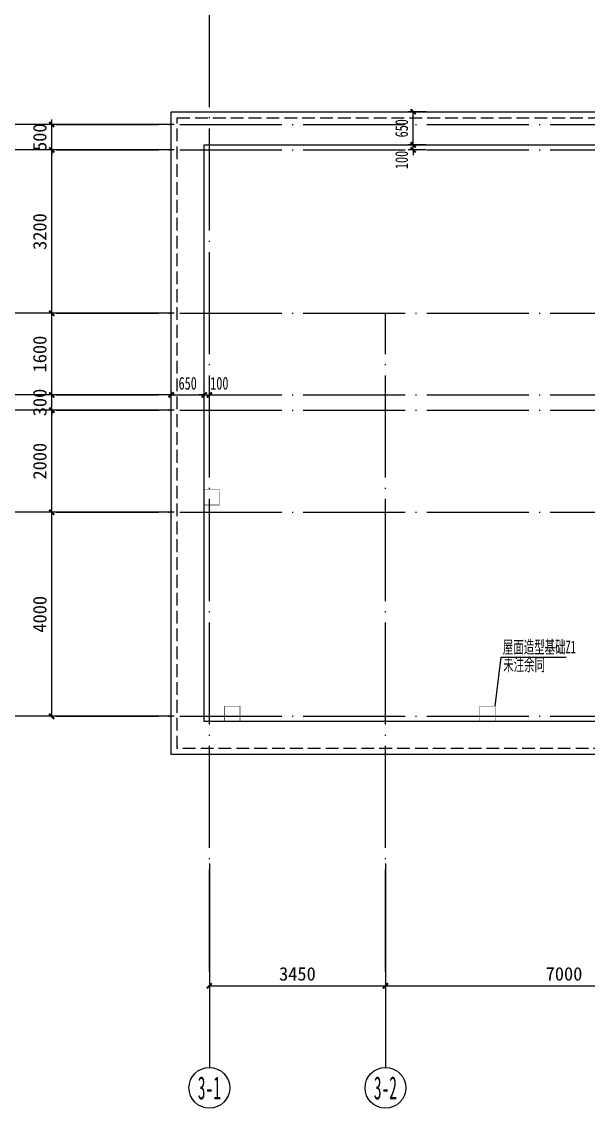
# Model space of a CAD drawing. Extents: x -3200781797 to -8106663, y 494714 to 1244925.
# Drawn here: x -8174377 to -8163275, y 1157588 to 1178883 of the extents above; entities that cross this region are included whole.
import ezdxf
from ezdxf.enums import TextEntityAlignment as Align

# ---------------------------------------------------------------- set-up
doc = ezdxf.new("R2010")
doc.units = 0
doc.header["$LTSCALE"] = 1000
doc.header["$MEASUREMENT"] = 0
for name, pattern in [('3#-轴线$0$DOTE', [2.42, 2, -0.2, 0.02, -0.2]), ('3#4#5#模板$0$DASH', [0.35, 0.25, -0.1]), ('DASH', [0.35, 0.25, -0.1])]:
    doc.linetypes.add(name, pattern=pattern)
doc.layers.get('Defpoints').update_dxf_attribs({"color": 30, "linetype": 'DASH'})
for name, color, linetype in [('3#-轴线$0$3#-轴号$0$A-ANNO-AXIS-CIRC', 3, 'Continuous'), ('3#-轴线$0$3#-轴号$0$A-ANNO-AXIS-TEXT', 7, 'Continuous'), ('3#-轴线$0$3#-轴号$0$A-ANNO-DIMS', 3, 'Continuous'), ('3#-轴线$0$A-ANNO-DOTE', 10, '3#-轴线$0$DOTE'), ('3#-轴线$0$AXIS_TEXT', 7, 'Continuous'), ('3#4#5#模板$0$S-ANNO-TEXT', 7, 'Continuous'), ('DIM', 3, 'Continuous'), ('S-WALL-COLU-TEXT', 2, 'Continuous')]:
    doc.layers.add(name, color=color, linetype=linetype)
doc.layers.add('设备条件', color=5, linetype='Continuous', lineweight=30)
doc.styles.add('3#-轴线$0$3#-轴号$0$_TCH_AXIS', font='')
doc.styles.add('3#-轴线$0$3#-轴号$0$_TCH_DIM_T3', font='')
doc.styles.add('3#-轴线$0$COMPLEX', font='COMPLEX')
doc.styles.add('TSSD_Dimension', font='', dxfattribs={"width": 0.7})
doc.styles.add('楷体', font='', dxfattribs={"width": 0.6})
doc.styles.get('3#-轴线$0$3#-轴号$0$_TCH_AXIS').set_extended_font_data('SimSun')
doc.styles.get('3#-轴线$0$3#-轴号$0$_TCH_DIM_T3').set_extended_font_data('SimSun')
doc.styles.get('TSSD_Dimension').set_extended_font_data('KaiTi_GB2312')
doc.styles.get('楷体').set_extended_font_data('KaiTi_GB2312')
doc.dimstyles.new('3#-轴线$0$3#-轴号$0$_TCH_ARCH&&100', dxfattribs={"dimtxt": 264.345992, "dimasz": 100, "dimexe": 250, "dimexo": 300, "dimgap": 100, "dimtad": 1, "dimdec": 0, "dimzin": 0, "dimdsep": 46, "dimtxsty": '3#-轴线$0$3#-轴号$0$_TCH_DIM_T3', "dimblk": '3#-轴线$0$3#-轴号$0$_ArchTick', "dimcen": 0.09, "dimclrt": 7, "dimazin": 2, "dimtfac": 1, "dimtdec": 0, "dimtix": 1, "dimtmove": 2, "dimatfit": 3, "dimfxl": 100, "dimtolj": 1, "dimtzin": 0, "dimarcsym": 0})
doc.dimstyles.new('TSSD_100_100$0', dxfattribs={"dimtxt": 250, "dimasz": 100, "dimexe": 100, "dimexo": 0, "dimgap": 100, "dimtad": 1, "dimdec": 0, "dimzin": 0, "dimdsep": 46, "dimtxsty": 'TSSD_Dimension', "dimblk1": 'ARCHTICK', "dimblk2": 'ARCHTICK', "dimsah": 1, "dimcen": 0, "dimclrt": 7, "dimadec": 0, "dimazin": 0, "dimtfac": 1, "dimtdec": 0, "dimtix": 1, "dimtmove": 2, "dimatfit": 3, "dimldrblk": 'ARCHTICK', "dimfxl": 300, "dimfxlon": 1, "dimtvp": 0.7, "dimtolj": 1, "dimtzin": 0, "dimarcsym": 0})

# ---------------------------------------------------------------- blocks, each defined once
blk = doc.blocks.new('A$C2b8e3595')
at = {"layer": 'S-WALL-COLU-TEXT', "const_width": 10}
blk.add_lwpolyline([(579, 0), (0, 0), (0, -496)], dxfattribs=at)
for points in [[(-100, -6660), (200, -6660), (200, -6960), (-100, -6960)], [(300, -10900), (600, -10900), (600, -11200), (300, -11200)], [(5300, -10900), (5600, -10900), (5600, -11200), (5300, -11200)]]:
    blk.add_lwpolyline(points, close=True, dxfattribs=at)
at = {"layer": 'S-WALL-COLU-TEXT'}
blk.add_lwpolyline([(5600, -10900), (5720, -9939), (6995, -9939)], dxfattribs=at)
at = {"layer": 'S-WALL-COLU-TEXT', "style": '楷体', "width": 0.6}
for s, p in [('屋面造型基础Z1', (5752, -9942)), ('未注余同', (5758, -10286))]:
    blk.add_text(s, height=250, dxfattribs=at).set_placement(p, align=Align.BOTTOM_LEFT)
blk = doc.blocks.new('_ArchTick')
at = {"color": 0, "linetype": 'ByBlock', "const_width": 0.4}
blk.add_lwpolyline([(-0.5, -0.5), (0.5, 0.5)], dxfattribs=at)
blk = doc.blocks.new('*D1224')
at = {"layer": 'Defpoints', "color": 0, "transparency": 16777216}
for p in [(-8166707, 1176470), (-8166450, 1176470), (-8166450, 1176370)]:
    blk.add_point(p, dxfattribs=at)
at = {"layer": 'DIM', "color": 0, "lineweight": -2, "transparency": 16777216}
for p, q in [((-8166707, 1176470), (-8166707, 1176570)), ((-8166450, 1176470), (-8166807, 1176470)), ((-8166450, 1176370), (-8166807, 1176370)), ((-8166707, 1176370), (-8166707, 1176470)), ((-8166707, 1176370), (-8166707, 1176270))]:
    blk.add_line(p, q, dxfattribs=at)
at = {"layer": 'DIM', "color": 0, "lineweight": -2, "transparency": 16777216, "xscale": 100, "yscale": 100, "zscale": 100}
for p, rotation in [((-8166707, 1176470), 270), ((-8166707, 1176370), 90)]:
    blk.add_blockref('_ArchTick', p, dxfattribs=dict(at, rotation=rotation))
at = {"layer": 'DIM', "color": 7, "transparency": 16777216, "insert": (-8166932, 1176174), "char_height": 250, "attachment_point": 5, "rotation": 90, "style": 'TSSD_Dimension'}
blk.add_mtext('\\A1;100', dxfattribs=at)
blk = doc.blocks.new('*D1225')
at = {"layer": 'Defpoints', "color": 0, "transparency": 16777216}
for p in [(-8166707, 1177120), (-8166450, 1177120), (-8166450, 1176470)]:
    blk.add_point(p, dxfattribs=at)
at = {"layer": 'DIM', "color": 0, "lineweight": -2, "transparency": 16777216}
for p, q in [((-8166450, 1177120), (-8166807, 1177120)), ((-8166707, 1176470), (-8166707, 1177120)), ((-8166450, 1176470), (-8166807, 1176470))]:
    blk.add_line(p, q, dxfattribs=at)
at = {"layer": 'DIM', "color": 0, "lineweight": -2, "transparency": 16777216, "xscale": 100, "yscale": 100, "zscale": 100}
for p, rotation in [((-8166707, 1177120), 90), ((-8166707, 1176470), 270)]:
    blk.add_blockref('_ArchTick', p, dxfattribs=dict(at, rotation=rotation))
at = {"layer": 'DIM', "color": 7, "transparency": 16777216, "insert": (-8166932, 1176795), "char_height": 250, "attachment_point": 5, "rotation": 90, "style": 'TSSD_Dimension'}
blk.add_mtext('\\A1;650', dxfattribs=at)
blk = doc.blocks.new('*D1226')
at = {"layer": 'Defpoints', "color": 0, "transparency": 16777216}
for p in [(-8170800, 1171570), (-8170700, 1171570), (-8170700, 1171570)]:
    blk.add_point(p, dxfattribs=at)
at = {"layer": 'DIM', "color": 0, "lineweight": -2, "transparency": 16777216}
for p, q in [((-8170800, 1171570), (-8170800, 1171670)), ((-8170700, 1171570), (-8170700, 1171670)), ((-8170800, 1171570), (-8170900, 1171570)), ((-8170800, 1171570), (-8170700, 1171570)), ((-8170700, 1171570), (-8170600, 1171570))]:
    blk.add_line(p, q, dxfattribs=at)
at = {"layer": 'DIM', "color": 0, "lineweight": -2, "transparency": 16777216, "xscale": 100, "yscale": 100, "zscale": 100}
blk.add_blockref('_ArchTick', (-8170800, 1171570), dxfattribs=at)
at = {"layer": 'DIM', "color": 0, "lineweight": -2, "transparency": 16777216, "xscale": 100, "yscale": 100, "zscale": 100, "rotation": 180}
blk.add_blockref('_ArchTick', (-8170700, 1171570), dxfattribs=at)
at = {"layer": 'DIM', "color": 7, "transparency": 16777216, "insert": (-8170505, 1171795), "char_height": 250, "attachment_point": 5, "style": 'TSSD_Dimension'}
blk.add_mtext('\\A1;100', dxfattribs=at)
blk = doc.blocks.new('*D1227')
at = {"layer": 'Defpoints', "color": 0, "transparency": 16777216}
for p in [(-8171450, 1171570), (-8170800, 1171570), (-8170800, 1171570)]:
    blk.add_point(p, dxfattribs=at)
at = {"layer": 'DIM', "color": 0, "lineweight": -2, "transparency": 16777216}
for p, q in [((-8171450, 1171570), (-8171450, 1171670)), ((-8170800, 1171570), (-8170800, 1171670)), ((-8171450, 1171570), (-8170800, 1171570))]:
    blk.add_line(p, q, dxfattribs=at)
at = {"layer": 'DIM', "color": 0, "lineweight": -2, "transparency": 16777216, "xscale": 100, "yscale": 100, "zscale": 100, "rotation": 180}
blk.add_blockref('_ArchTick', (-8171450, 1171570), dxfattribs=at)
at = {"layer": 'DIM', "color": 0, "lineweight": -2, "transparency": 16777216, "xscale": 100, "yscale": 100, "zscale": 100}
blk.add_blockref('_ArchTick', (-8170800, 1171570), dxfattribs=at)
at = {"layer": 'DIM', "color": 7, "transparency": 16777216, "insert": (-8171125, 1171795), "char_height": 250, "attachment_point": 5, "style": 'TSSD_Dimension'}
blk.add_mtext('\\A1;650', dxfattribs=at)
blk = doc.blocks.new('3#-轴线$0$_AXISO')
blk.add_circle((0, 0), 0.5)
at = {"layer": '3#-轴线$0$AXIS_TEXT', "style": '3#-轴线$0$COMPLEX', "width": 1.041667}
blk.add_attdef('A', text='', height=0.56, dxfattribs=at).set_placement((-0.25, -0.28), (0.25, -0.28), align=Align.FIT)
blk = doc.blocks.new('3#-轴线$0$3#-轴号$0$_ArchTick')
at = {"color": 0, "linetype": 'ByBlock', "const_width": 0.4}
blk.add_lwpolyline([(-0.5, -0.5), (0.5, 0.5)], dxfattribs=at)
blk = doc.blocks.new('*D2026')
at = {"layer": '3#-轴线$0$3#-轴号$0$A-ANNO-DIMS', "color": 0, "lineweight": -2, "transparency": 16777216}
for p, q in [((0, -15882), (0, -16632)), ((3450, -15882), (3450, -16632)), ((0, -16382), (3450, -16382))]:
    blk.add_line(p, q, dxfattribs=at)
at = {"layer": 'Defpoints', "color": 0, "transparency": 16777216}
for p in [(0, -15582), (3450, -15582), (3450, -16382)]:
    blk.add_point(p, dxfattribs=at)
at = {"layer": '3#-轴线$0$3#-轴号$0$A-ANNO-DIMS', "color": 0, "lineweight": -2, "transparency": 16777216, "xscale": 100, "yscale": 100, "zscale": 100, "rotation": 180}
blk.add_blockref('3#-轴线$0$3#-轴号$0$_ArchTick', (0, -16382), dxfattribs=at)
at = {"layer": '3#-轴线$0$3#-轴号$0$A-ANNO-DIMS', "color": 0, "lineweight": -2, "transparency": 16777216, "xscale": 100, "yscale": 100, "zscale": 100}
blk.add_blockref('3#-轴线$0$3#-轴号$0$_ArchTick', (3450, -16382), dxfattribs=at)
at = {"layer": '3#-轴线$0$3#-轴号$0$A-ANNO-DIMS', "color": 7, "transparency": 16777216, "insert": (1725, -16149), "char_height": 264.3, "attachment_point": 5, "style": '3#-轴线$0$3#-轴号$0$_TCH_DIM_T3'}
blk.add_mtext('\\A1;3450', dxfattribs=at)
blk = doc.blocks.new('*D2027')
at = {"layer": '3#-轴线$0$3#-轴号$0$A-ANNO-DIMS', "color": 0, "lineweight": -2, "transparency": 16777216}
for p, q in [((3450, -15882), (3450, -16632)), ((10450, -15882), (10450, -16632)), ((3450, -16382), (10450, -16382))]:
    blk.add_line(p, q, dxfattribs=at)
at = {"layer": 'Defpoints', "color": 0, "transparency": 16777216}
for p in [(3450, -15582), (10450, -15582), (10450, -16382)]:
    blk.add_point(p, dxfattribs=at)
at = {"layer": '3#-轴线$0$3#-轴号$0$A-ANNO-DIMS', "color": 0, "lineweight": -2, "transparency": 16777216, "xscale": 100, "yscale": 100, "zscale": 100, "rotation": 180}
blk.add_blockref('3#-轴线$0$3#-轴号$0$_ArchTick', (3450, -16382), dxfattribs=at)
at = {"layer": '3#-轴线$0$3#-轴号$0$A-ANNO-DIMS', "color": 0, "lineweight": -2, "transparency": 16777216, "xscale": 100, "yscale": 100, "zscale": 100}
blk.add_blockref('3#-轴线$0$3#-轴号$0$_ArchTick', (10450, -16382), dxfattribs=at)
at = {"layer": '3#-轴线$0$3#-轴号$0$A-ANNO-DIMS', "color": 7, "transparency": 16777216, "insert": (6950, -16149), "char_height": 264.3, "attachment_point": 5, "style": '3#-轴线$0$3#-轴号$0$_TCH_DIM_T3'}
blk.add_mtext('\\A1;7000', dxfattribs=at)
blk = doc.blocks.new('*D2034')
at = {"layer": '3#-轴线$0$3#-轴号$0$A-ANNO-DIMS', "color": 0, "lineweight": -2, "transparency": 16777216}
for p, q in [((-2589, -7100), (-3339, -7100)), ((-3089, -11100), (-3089, -7100)), ((-2589, -11100), (-3339, -11100))]:
    blk.add_line(p, q, dxfattribs=at)
at = {"layer": 'Defpoints', "color": 0, "transparency": 16777216}
for p in [(-3089, -7100), (-2289, -7100), (-2289, -11100)]:
    blk.add_point(p, dxfattribs=at)
at = {"layer": '3#-轴线$0$3#-轴号$0$A-ANNO-DIMS', "color": 0, "lineweight": -2, "transparency": 16777216, "xscale": 100, "yscale": 100, "zscale": 100}
for p, rotation in [((-3089, -7100), 90), ((-3089, -11100), 270)]:
    blk.add_blockref('3#-轴线$0$3#-轴号$0$_ArchTick', p, dxfattribs=dict(at, rotation=rotation))
at = {"layer": '3#-轴线$0$3#-轴号$0$A-ANNO-DIMS', "color": 7, "transparency": 16777216, "insert": (-3322, -9100), "char_height": 264.3, "attachment_point": 5, "rotation": 90, "style": '3#-轴线$0$3#-轴号$0$_TCH_DIM_T3'}
blk.add_mtext('\\A1;4000', dxfattribs=at)
blk = doc.blocks.new('*D2035')
at = {"layer": '3#-轴线$0$3#-轴号$0$A-ANNO-DIMS', "color": 0, "lineweight": -2, "transparency": 16777216}
for p, q in [((-2589, -5100), (-3339, -5100)), ((-3089, -7100), (-3089, -5100)), ((-2589, -7100), (-3339, -7100))]:
    blk.add_line(p, q, dxfattribs=at)
at = {"layer": 'Defpoints', "color": 0, "transparency": 16777216}
for p in [(-3089, -5100), (-2289, -5100), (-2289, -7100)]:
    blk.add_point(p, dxfattribs=at)
at = {"layer": '3#-轴线$0$3#-轴号$0$A-ANNO-DIMS', "color": 0, "lineweight": -2, "transparency": 16777216, "xscale": 100, "yscale": 100, "zscale": 100}
for p, rotation in [((-3089, -5100), 90), ((-3089, -7100), 270)]:
    blk.add_blockref('3#-轴线$0$3#-轴号$0$_ArchTick', p, dxfattribs=dict(at, rotation=rotation))
at = {"layer": '3#-轴线$0$3#-轴号$0$A-ANNO-DIMS', "color": 7, "transparency": 16777216, "insert": (-3322, -6100), "char_height": 264.3, "attachment_point": 5, "rotation": 90, "style": '3#-轴线$0$3#-轴号$0$_TCH_DIM_T3'}
blk.add_mtext('\\A1;2000', dxfattribs=at)
blk = doc.blocks.new('*D2036')
at = {"layer": '3#-轴线$0$3#-轴号$0$A-ANNO-DIMS', "color": 0, "lineweight": -2, "transparency": 16777216}
for p, q in [((-2589, -4800), (-3339, -4800)), ((-3089, -4800), (-3089, -4700)), ((-3089, -5100), (-3089, -4800)), ((-2589, -5100), (-3339, -5100)), ((-3089, -5100), (-3089, -5200))]:
    blk.add_line(p, q, dxfattribs=at)
at = {"layer": 'Defpoints', "color": 0, "transparency": 16777216}
for p in [(-3089, -4800), (-2289, -4800), (-2289, -5100)]:
    blk.add_point(p, dxfattribs=at)
at = {"layer": '3#-轴线$0$3#-轴号$0$A-ANNO-DIMS', "color": 0, "lineweight": -2, "transparency": 16777216, "xscale": 100, "yscale": 100, "zscale": 100}
for p, rotation in [((-3089, -4800), 270), ((-3089, -5100), 90)]:
    blk.add_blockref('3#-轴线$0$3#-轴号$0$_ArchTick', p, dxfattribs=dict(at, rotation=rotation))
at = {"layer": '3#-轴线$0$3#-轴号$0$A-ANNO-DIMS', "color": 7, "transparency": 16777216, "insert": (-3322, -4950), "char_height": 264.3, "attachment_point": 5, "rotation": 90, "style": '3#-轴线$0$3#-轴号$0$_TCH_DIM_T3'}
blk.add_mtext('\\A1;300', dxfattribs=at)
blk = doc.blocks.new('*D2037')
at = {"layer": '3#-轴线$0$3#-轴号$0$A-ANNO-DIMS', "color": 0, "lineweight": -2, "transparency": 16777216}
for p, q in [((-2589, -3200), (-3339, -3200)), ((-3089, -4800), (-3089, -3200)), ((-2589, -4800), (-3339, -4800))]:
    blk.add_line(p, q, dxfattribs=at)
at = {"layer": 'Defpoints', "color": 0, "transparency": 16777216}
for p in [(-3089, -3200), (-2289, -3200), (-2289, -4800)]:
    blk.add_point(p, dxfattribs=at)
at = {"layer": '3#-轴线$0$3#-轴号$0$A-ANNO-DIMS', "color": 0, "lineweight": -2, "transparency": 16777216, "xscale": 100, "yscale": 100, "zscale": 100}
for p, rotation in [((-3089, -3200), 90), ((-3089, -4800), 270)]:
    blk.add_blockref('3#-轴线$0$3#-轴号$0$_ArchTick', p, dxfattribs=dict(at, rotation=rotation))
at = {"layer": '3#-轴线$0$3#-轴号$0$A-ANNO-DIMS', "color": 7, "transparency": 16777216, "insert": (-3322, -4000), "char_height": 264.3, "attachment_point": 5, "rotation": 90, "style": '3#-轴线$0$3#-轴号$0$_TCH_DIM_T3'}
blk.add_mtext('\\A1;1600', dxfattribs=at)
blk = doc.blocks.new('*D2038')
at = {"layer": '3#-轴线$0$3#-轴号$0$A-ANNO-DIMS', "color": 0, "lineweight": -2, "transparency": 16777216}
for p, q in [((-2589, 0), (-3339, 0)), ((-3089, -3200), (-3089, 0)), ((-2589, -3200), (-3339, -3200))]:
    blk.add_line(p, q, dxfattribs=at)
at = {"layer": 'Defpoints', "color": 0, "transparency": 16777216}
for p in [(-3089, 0), (-2289, 0), (-2289, -3200)]:
    blk.add_point(p, dxfattribs=at)
at = {"layer": '3#-轴线$0$3#-轴号$0$A-ANNO-DIMS', "color": 0, "lineweight": -2, "transparency": 16777216, "xscale": 100, "yscale": 100, "zscale": 100}
for p, rotation in [((-3089, 0), 90), ((-3089, -3200), 270)]:
    blk.add_blockref('3#-轴线$0$3#-轴号$0$_ArchTick', p, dxfattribs=dict(at, rotation=rotation))
at = {"layer": '3#-轴线$0$3#-轴号$0$A-ANNO-DIMS', "color": 7, "transparency": 16777216, "insert": (-3322, -1600), "char_height": 264.3, "attachment_point": 5, "rotation": 90, "style": '3#-轴线$0$3#-轴号$0$_TCH_DIM_T3'}
blk.add_mtext('\\A1;3200', dxfattribs=at)
blk = doc.blocks.new('*D2039')
at = {"layer": '3#-轴线$0$3#-轴号$0$A-ANNO-DIMS', "color": 0, "lineweight": -2, "transparency": 16777216}
for p, q in [((-2589, 500), (-3339, 500)), ((-3089, 500), (-3089, 600)), ((-3089, 0), (-3089, 500)), ((-2589, 0), (-3339, 0)), ((-3089, 0), (-3089, -100))]:
    blk.add_line(p, q, dxfattribs=at)
at = {"layer": 'Defpoints', "color": 0, "transparency": 16777216}
for p in [(-3089, 500), (-2289, 500), (-2289, 0)]:
    blk.add_point(p, dxfattribs=at)
at = {"layer": '3#-轴线$0$3#-轴号$0$A-ANNO-DIMS', "color": 0, "lineweight": -2, "transparency": 16777216, "xscale": 100, "yscale": 100, "zscale": 100}
for p, rotation in [((-3089, 500), 270), ((-3089, 0), 90)]:
    blk.add_blockref('3#-轴线$0$3#-轴号$0$_ArchTick', p, dxfattribs=dict(at, rotation=rotation))
at = {"layer": '3#-轴线$0$3#-轴号$0$A-ANNO-DIMS', "color": 7, "transparency": 16777216, "insert": (-3322, 250), "char_height": 264.3, "attachment_point": 5, "rotation": 90, "style": '3#-轴线$0$3#-轴号$0$_TCH_DIM_T3'}
blk.add_mtext('\\A1;500', dxfattribs=at)
blk = doc.blocks.new('3#4#5#模板$0$A$Cd802f902')
for points in [[(21330, 7800), (21330, 7950), (30800, 7950), (30800, -4650), (-12500, -4650), (-12500, 7950), (-3030, 7950)], [(21450, 7300), (30150, 7300), (30150, -4000), (-11850, -4000), (-11850, 7300), (-3150, 7300)]]:
    blk.add_lwpolyline(points)
at = {"linetype": '3#4#5#模板$0$DASH'}
blk.add_lwpolyline([(21450, 7800), (21450, 7830), (30680, 7830), (30680, -4530), (-12380, -4530), (-12380, 7830), (-3150, 7830), (-3150, 7800)], dxfattribs=at)
blk = doc.blocks.new('3#-轴线$0$3#-轴号')
at = {"layer": '3#-轴线$0$3#-轴号$0$A-ANNO-AXIS-CIRC'}
for p, q in [((-689.4, 500), (-4689.4, 500)), ((-689.4, 0), (-4689.4, 0)), ((-689.4, -3200), (-4689.4, -3200)), ((-689.4, -4800), (-4689.4, -4800)), ((-689.4, -5100), (-4689.4, -5100)), ((-689.4, -7100), (-4689.4, -7100)), ((-689.4, -11100), (-4689.4, -11100)), ((0, -13981.5), (0, -17981.5)), ((3450, -13981.5), (3450, -17981.5))]:
    blk.add_line(p, q, dxfattribs=at)
ref = blk.add_blockref('3#-轴线$0$_AXISO', (0, -18381.5), dxfattribs=dict(at, xscale=800, yscale=800, zscale=800))
ref.add_attrib('A', '3-1', dxfattribs={"layer": '3#-轴线$0$3#-轴号$0$A-ANNO-AXIS-TEXT', "height": 452.55, "style": '3#-轴线$0$3#-轴号$0$_TCH_AXIS', "width": 0.466146}).set_placement((-226.3, -18607.8), (226.3, -18607.8), align=Align.FIT)
ref = blk.add_blockref('3#-轴线$0$_AXISO', (3450, -18381.5), dxfattribs=dict(at, xscale=800, yscale=800, zscale=800))
ref.add_attrib('A', '3-2', dxfattribs={"layer": '3#-轴线$0$3#-轴号$0$A-ANNO-AXIS-TEXT', "height": 452.55, "style": '3#-轴线$0$3#-轴号$0$_TCH_AXIS', "width": 0.466146}).set_placement((3223.7, -18607.8), (3676.3, -18607.8), align=Align.FIT)
at = {"layer": '3#-轴线$0$3#-轴号$0$A-ANNO-DIMS'}
for p1, p2, distance, picture, middle in [((-2289.4, 0), (-2289.4, 500), 800, '*D2039', (-3321.6, 250)), ((-2289.4, -3200), (-2289.4, 0), 800, '*D2038', (-3321.6, -1600)), ((-2289.4, -4800), (-2289.4, -3200), 800, '*D2037', (-3321.6, -4000)), ((-2289.4, -5100), (-2289.4, -4800), 800, '*D2036', (-3321.6, -4950)), ((-2289.4, -7100), (-2289.4, -5100), 800, '*D2035', (-3321.6, -6100)), ((-2289.4, -11100), (-2289.4, -7100), 800, '*D2034', (-3321.6, -9100)), ((0, -15581.5), (3450, -15581.5), -800, '*D2026', (1725, -16149.3)), ((3450, -15581.5), (10450, -15581.5), -800, '*D2027', (6950, -16149.3))]:
    dim = blk.add_aligned_dim(p1=p1, p2=p2, distance=distance, dimstyle='3#-轴线$0$3#-轴号$0$_TCH_ARCH&&100', dxfattribs=at)
    dim.commit()
    dim.dimension.update_dxf_attribs({"geometry": picture, "text_midpoint": middle})
blk = doc.blocks.new('3#-轴线')
at = {"layer": '3#-轴线$0$A-ANNO-DOTE'}
for points in [[(0, -16100), (0, 5500)], [(-3000, 500), (44800, 500)], [(-3000, 0), (44800, 0)], [(-3000, -3200), (44800, -3200)], [(3450, -16100), (3450, -3200)], [(-3000, -4800), (44800, -4800)], [(-3000, -5100), (44800, -5100)], [(-3000, -7100), (44800, -7100)], [(-3000, -11100), (44800, -11100)]]:
    blk.add_lwpolyline(points, dxfattribs=at)
blk.add_blockref('3#-轴线$0$3#-轴号', (0, 0))

msp = doc.modelspace()

# ---------------------------------------------------------------- block references
msp.add_blockref('3#4#5#模板$0$A$Cd802f902', (-8158950.4, 1169169.9))
at = {"layer": '3#4#5#模板$0$S-ANNO-TEXT'}
msp.add_blockref('3#-轴线', (-8170700.4, 1176369.9), dxfattribs=at)
at = {"layer": '设备条件'}
msp.add_blockref('A$C2b8e3595', (-8170700.4, 1176369.9), dxfattribs=at)

# ---------------------------------------------------------------- dimensions: what is measured, and where the dimension line sits
at = {"layer": 'DIM'}
dim = msp.add_linear_dim(base=(-8166706.8, 1177119.9), p1=(-8166450.4, 1176469.9), p2=(-8166450.4, 1177119.9), angle=90, dimstyle='TSSD_100_100$0', dxfattribs=at)
dim.commit()
dim.dimension.update_dxf_attribs({"geometry": '*D1225', "text_midpoint": (-8166931.8, 1176794.9)})
dim = msp.add_linear_dim(base=(-8166706.8, 1176469.9), p1=(-8166450.4, 1176369.9), p2=(-8166450.4, 1176469.9), angle=90, dimstyle='TSSD_100_100$0', dxfattribs=at)
dim.commit()
dim.dimension.update_dxf_attribs({"geometry": '*D1224', "text_midpoint": (-8166931.8, 1176174.3), "dimtype": 160})
dim = msp.add_linear_dim(base=(-8170800.4, 1171569.9), p1=(-8171450.4, 1171569.9), p2=(-8170800.4, 1171569.9), dimstyle='TSSD_100_100$0', dxfattribs=at)
dim.commit()
dim.dimension.update_dxf_attribs({"geometry": '*D1227', "text_midpoint": (-8171125.4, 1171794.9)})
dim = msp.add_linear_dim(base=(-8170700.4, 1171569.9), p1=(-8170800.4, 1171569.9), p2=(-8170700.4, 1171569.9), dimstyle='TSSD_100_100$0', dxfattribs=at)
dim.commit()
dim.dimension.update_dxf_attribs({"geometry": '*D1226', "text_midpoint": (-8170504.9, 1171794.9), "dimtype": 160})

doc.saveas('drawing.dxf')
